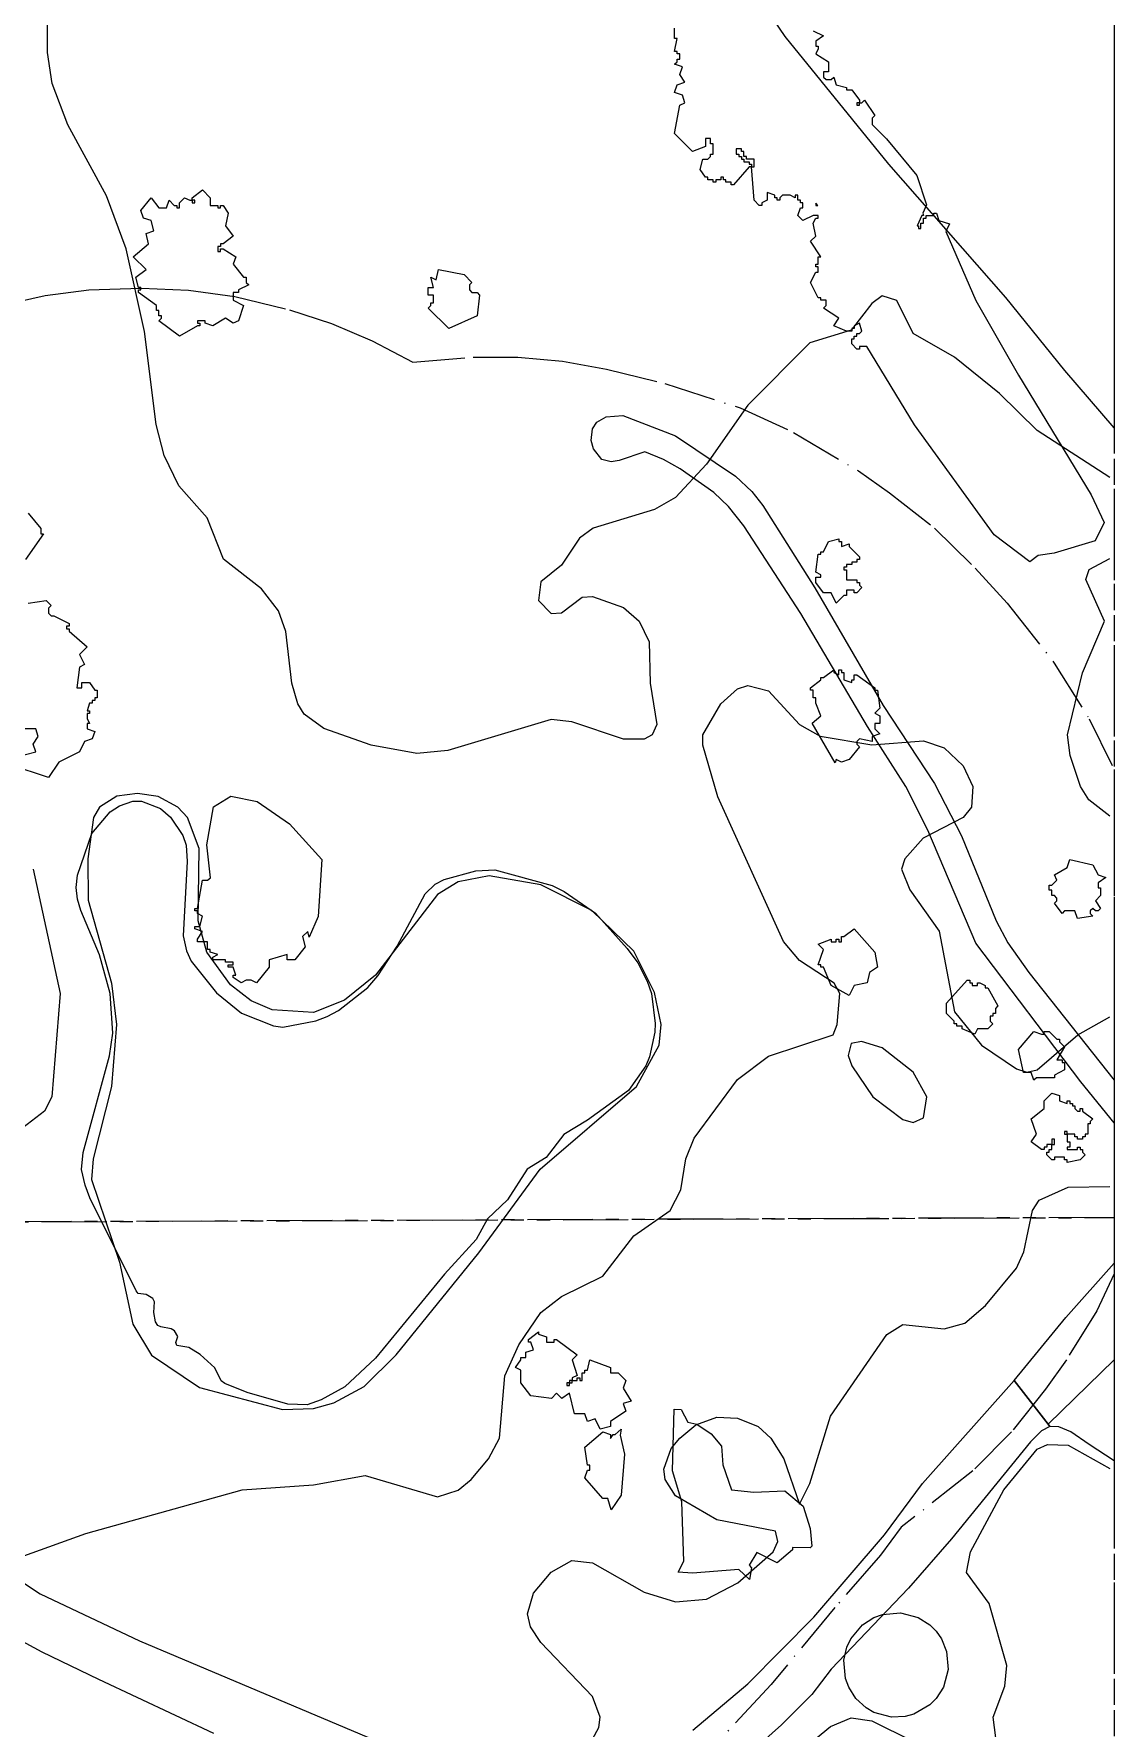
# Model space of a CAD drawing. Header units: metres. Extents: x -400 to 800, y -650 to 500.
# Drawn here: x 694.7 to 800, y -72.9 to 92.2 of the extents above; entities that cross this region are included whole.
import ezdxf

# ---------------------------------------------------------------- set-up
doc = ezdxf.new("R2010")
doc.units = ezdxf.units.M
doc.header["$LTSCALE"] = 2
for name, pattern in [('DASHDOT', [3.556, 2.54, -0.508, 0, -0.508]), ('DASHED', [1.524, 1.27, -0.254]), ('PHANTOM', [6.35, 3.175, -0.635, 0.635, -0.635, 0.635, -0.635])]:
    doc.linetypes.add(name, pattern=pattern)
for name, color, linetype in [('SITE-FLOOD-LIMIT', 5, 'DASHED'), ('SITE-PARKING', 250, 'CONTINUOUS'), ('SITE-PATH', 84, 'CONTINUOUS'), ('SITE-PROPERTY', 7, 'PHANTOM'), ('SITE-ROAD-PAVED', 7, 'CONTINUOUS'), ('SITE-SETBACK-WATER', 1, 'DASHDOT'), ('SITE-TREE-CANOPY', 94, 'CONTINUOUS'), ('SITE-WATER-EDGE', 5, 'CONTINUOUS'), ('TOPO-CONTOUR-MINOR', 9, 'CONTINUOUS')]:
    doc.layers.add(name, color=color, linetype=linetype)

msp = doc.modelspace()

# ---------------------------------------------------------------- linework, layer by layer
at = {"layer": 'SITE-FLOOD-LIMIT'}
msp.add_lwpolyline([(800, 282.44), (800, -319.52)], dxfattribs=at)
at = {"layer": 'SITE-PARKING'}
msp.add_lwpolyline([(795.19, 59.4), (789.46, 66.5), (778.05, 79.52), (767.96, 91.94), (761.49, 101.5), (757.03, 108.81), (786.54, 127.17), (792.64, 131.36), (800, 135.99), (800, 53.82)], close=True, dxfattribs=at)
at = {"layer": 'SITE-PATH'}
for points in [[(796.76, -9.9), (786.54, 3.61), (781.86, 14.62), (779.7, 18.87), (775.98, 24.7), (769.48, 35.72), (763.91, 44.26), (762.44, 46.15), (760.99, 47.51), (757.71, 49.83), (756.08, 50.74), (754.28, 51.46), (751.79, 50.62), (751.01, 50.5), (750.09, 50.72), (749.29, 51.77), (749.04, 52.58), (749.17, 53.72), (749.61, 54.36), (750.52, 54.9), (752.14, 55.02), (757.28, 53.05), (763.12, 49.12), (764.7, 47.62), (765.77, 46.25), (770.83, 38.21), (777.5, 26.77), (782.5, 19.17), (785.14, 14.05), (788.5, 5.78), (789.64, 3.62), (791.7, 0.75), (800, -9.75), (800, -13.91)], [(797.58, -45.24), (795.79, -44.01), (794.62, -43.54), (793.74, -43.48), (793.58, -43.28), (800, -37), (800, -46.84)]]:
    msp.add_lwpolyline(points, close=True, dxfattribs=at)
for points in [[(758.96, -73.09), (764.31, -68.56), (770.75, -62.07), (777.63, -54.06), (781.32, -49.06), (790.25, -39), (793.58, -43.28), (793.74, -43.48), (792.94, -43.9), (791.85, -45), (784.14, -54.45), (779.96, -59.25), (772.44, -67.14), (770.54, -69.62), (767.6, -72.56), (762.15, -77.42)], [(686.27, -53.79), (695.35, -59.8), (705.05, -64.37), (730.05, -74.94)], [(712.28, -73.4), (701.07, -68.15), (695.57, -65.49), (689.64, -62.31)]]:
    msp.add_lwpolyline(points, dxfattribs=at)
at = {"layer": 'SITE-PROPERTY'}
for points in [[(800, 273.93), (800, -23.13), (657.41, -23.69), (646.97, 8.11), (633.39, 35.17), (620.81, 58.51), (580.03, 115.54)], [(676.74, -224.71), (677.51, -200.96), (676.77, -149.19), (675.96, -123.39), (673.97, -98.52), (667.3, -68.59), (661.73, -44.89), (657.41, -23.69), (800, -23.13), (800, -257.7)]]:
    msp.add_lwpolyline(points, dxfattribs=at)
at = {"layer": 'SITE-ROAD-PAVED'}
msp.add_lwpolyline([(793.58, -43.28), (790.25, -39), (795.31, -32.87), (800, -27.59), (800, -37)], close=True, dxfattribs=at)
at = {"layer": 'SITE-SETBACK-WATER'}
msp.add_lwpolyline([(691.65, 65.78), (695.85, 66.7), (700.11, 67.25), (705.23, 67.43), (709.8, 67.22), (714.32, 66.6), (719.64, 65.32), (723.74, 63.97), (727.71, 62.28), (731.68, 60.21), (737.55, 60.69), (741.9, 60.69), (746.24, 60.3), (750.53, 59.54), (756.21, 58.13), (763.55, 55.76), (768.77, 53.37), (775.08, 49.62), (778.12, 47.49), (782.49, 44.05), (786.46, 40.15), (789.57, 36.73), (794.17, 30.9), (797.57, 25.46), (800, 20.52), (800, -28.62), (798.3, -32.21), (795.35, -37), (793.33, -39.85), (790, -44.01), (786.25, -47.8), (779.26, -53.31), (777.25, -56.04), (772.78, -61.14), (766.58, -68.64), (762.33, -73.19)], dxfattribs=at)
at = {"layer": 'SITE-TREE-CANOPY'}
for points in [[(770.68, 92.5), (771.68, 92), (770.93, 91.5), (770.93, 90.99), (771.18, 90.99), (771.18, 90.74), (770.93, 90.24), (772.18, 89.49), (772.18, 88.49), (771.68, 88.49), (771.68, 87.99), (771.93, 87.75), (772.43, 87.75), (772.68, 87.99), (772.93, 87.25), (773.93, 86.99), (773.93, 86.75), (774.43, 86.75), (775.18, 85.74), (775.18, 85.49), (775.43, 85.49), (775.68, 85.74), (776.68, 84.24), (776.43, 84), (776.43, 83.37), (777.82, 81.98), (780.79, 78.41), (781.72, 75.54), (781.37, 74.74), (781.43, 74.5), (781.26, 74.5), (780.82, 73.5), (780.93, 73.5), (780.93, 73.24), (781.18, 73.24), (781.18, 73.74), (781.43, 73.74), (781.43, 74.24), (781.68, 74.24), (781.68, 74.5), (782.43, 74.5), (782.43, 74.74), (782.68, 74.74), (782.93, 74), (783.96, 73.7), (783.61, 72.96), (786.53, 66.21), (790.68, 58.96), (797.78, 47.28), (799.02, 44.58), (798.14, 42.8), (794.15, 41.61), (792.6, 41.37), (791.8, 40.76), (788.31, 43.39), (780.55, 54.12), (775.92, 61.74), (775.18, 61.74), (775.18, 61.49), (774.93, 61.49), (774.43, 62), (774.43, 62.5), (774.68, 62.5), (774.68, 62.74), (774.93, 62.74), (774.93, 63), (775.18, 63), (775.43, 63.24), (775.18, 64), (774.68, 63.74), (774.68, 63.5), (774.43, 63.5), (774.43, 63.24), (773.93, 63.24), (772.68, 63.74), (773.18, 64.5), (771.68, 65.49), (771.93, 65.74), (771.93, 66.24), (771.43, 66.24), (771.43, 66.49), (771.18, 66.49), (770.43, 67.99), (770.93, 68.99), (771.18, 68.99), (771.18, 69.49), (770.93, 69.49), (770.93, 69.75), (771.18, 69.75), (771.18, 70.49), (771.43, 70.49), (770.43, 72), (770.93, 72.5), (770.68, 73.74), (770.93, 74.24), (771.18, 74.24), (771.18, 74.5), (770.68, 74.5), (769.68, 74), (769.18, 74.5), (769.43, 75.24), (769.68, 75.24), (769.68, 75.74), (769.43, 75.74), (769.43, 75.99), (769.18, 75.99), (769.18, 76.49), (768.93, 76.49), (768.93, 76.24), (768.43, 76.49), (767.68, 76.49), (767.43, 76.24), (767.43, 75.99), (767.18, 75.99), (767.18, 76.24), (766.93, 76.24), (766.93, 76.49), (766.18, 76.75), (766.18, 75.99), (765.68, 75.74), (765.68, 75.49), (765.43, 75.49), (764.93, 75.99), (764.68, 79.25), (764.43, 79.25), (762.93, 77.49), (762.68, 77.49), (762.68, 77.75), (762.18, 77.75), (762.18, 77.99), (761.93, 77.99), (761.93, 78.25), (761.68, 78.25), (761.68, 77.99), (761.18, 77.99), (761.18, 77.75), (760.93, 77.75), (760.93, 77.99), (760.43, 77.99), (760.43, 78.25), (760.18, 78.25), (759.68, 78.99), (759.93, 79.99), (760.43, 79.99), (760.68, 80.24), (760.68, 80.49), (760.93, 80.49), (760.93, 81.49), (760.68, 81.49), (760.68, 82), (760.18, 82), (760.18, 81.24), (758.93, 80.74), (757.18, 82.5), (757.68, 85.24), (758.18, 85.49), (757.93, 86.24), (757.18, 86.49), (757.43, 87.25), (758.18, 87.49), (757.68, 88.25), (757.93, 88.99), (757.18, 89.25), (757.43, 89.49), (757.43, 89.74), (757.68, 89.74), (757.68, 90.24), (757.43, 90.24), (757.43, 90.49), (757.18, 90.49), (757.43, 91.74), (757.18, 91.74), (757.18, 92.74)], [(694.18, 45.49), (695.43, 44), (695.43, 43.5), (695.68, 43.5), (693.93, 40.99)], [(694.18, 36.74), (695.93, 36.99), (696.43, 36.49), (696.18, 36.24), (696.18, 35.74), (696.43, 35.5), (696.68, 35.5), (698.18, 34.74), (698.18, 34.5), (697.93, 34.5), (697.93, 34.24), (698.18, 34.24), (698.18, 34), (699.93, 32.49), (699.18, 31.74), (699.68, 30.75), (699.18, 30.49), (698.93, 28.49), (699.43, 28.49), (699.43, 28.99), (700.18, 28.99), (700.68, 28.25), (700.93, 28.25), (700.93, 27.49), (700.68, 27.49), (700.68, 27.24), (700.43, 27.24), (700.43, 26.99), (700.18, 26.99), (699.93, 26.24), (700.18, 26.24), (700.18, 25.99), (699.93, 25.99), (699.93, 25.5), (700.18, 25), (699.93, 25), (699.93, 24.5), (700.68, 24.24), (700.43, 23.5), (699.68, 23.24), (699.18, 22.24), (697.18, 21.24), (696.18, 19.75), (692.43, 20.99)], [(692.93, 21.74), (694.93, 22.24), (694.68, 23), (695.18, 23.74), (694.93, 24.5), (693.43, 24.5)]]:
    msp.add_lwpolyline(points, dxfattribs=at)
for points in [[(774.93, 85.49), (774.93, 85.24), (775.18, 85.24), (775.18, 85.49)], [(764.93, 79.25), (764.93, 79.99), (764.18, 79.99), (764.18, 80.24), (763.93, 80.24), (763.93, 80.74), (763.68, 80.74), (763.68, 80.99), (763.18, 80.99), (763.18, 80.49), (763.43, 80.49), (763.43, 80.24), (763.68, 80.24), (763.68, 79.99), (763.93, 79.99), (763.93, 79.74), (764.43, 79.74), (764.43, 79.49), (764.68, 79.49), (764.68, 79.25)], [(710.18, 76.24), (711.18, 76.99), (711.93, 76.24), (711.93, 75.49), (712.68, 75.49), (712.68, 75.24), (712.93, 75.24), (712.93, 75.49), (713.18, 75.49), (713.68, 74.74), (713.43, 73.5), (714.18, 72.5), (713.18, 71.74), (712.93, 71.74), (712.93, 71.49), (712.68, 71.49), (712.68, 70.99), (712.93, 70.99), (712.93, 71.24), (713.18, 71.24), (714.43, 70.49), (714.18, 69.75), (715.18, 68.49), (715.43, 68.49), (715.43, 67.99), (715.68, 67.75), (714.68, 67.25), (714.68, 66.99), (714.18, 66.99), (714.18, 66.24), (715.18, 65.74), (714.68, 64.24), (714.18, 64), (713.43, 64.5), (712.18, 63.74), (711.43, 64), (711.43, 64.24), (710.68, 64.24), (710.68, 64), (710.93, 64), (710.93, 63.74), (710.68, 63.74), (708.93, 62.74), (706.93, 64.24), (707.18, 64.5), (707.18, 64.74), (706.93, 64.74), (706.93, 65.24), (706.68, 65.24), (706.68, 65.74), (704.93, 66.99), (704.93, 67.25), (705.18, 67.25), (705.18, 67.49), (704.93, 67.49), (704.68, 68.49), (705.68, 69.25), (704.43, 70.49), (705.93, 71.74), (705.68, 72.74), (706.43, 73), (706.18, 74), (705.43, 74.24), (705.18, 74.99), (706.18, 76.24), (706.93, 75.24), (707.68, 75.24), (707.93, 75.99), (708.43, 75.49), (708.68, 75.49), (708.68, 75.24), (708.93, 75.24), (708.93, 75.74), (709.43, 76.24), (709.93, 75.99), (710.18, 75.99)], [(710.18, 75.74), (710.43, 75.74), (710.43, 75.99), (710.18, 75.99)], [(771.12, 75.49), (770.93, 75.7), (770.93, 75.49)], [(737.43, 67.99), (737.18, 67.75), (737.18, 67.25), (737.43, 66.99), (737.93, 66.99), (738.18, 66.74), (737.93, 64.74), (735.18, 63.5), (733.18, 65.49), (733.43, 65.74), (733.43, 65.99), (733.68, 65.99), (733.68, 66.74), (733.18, 66.74), (733.18, 67.49), (733.68, 67.49), (733.43, 68.49), (733.93, 68.25), (734.18, 69.25), (736.68, 68.75)], [(773.18, 42.74), (773.43, 42.74), (773.43, 42.24), (774.18, 42.5), (774.18, 42.24), (775.18, 41.24), (775.18, 40.99), (774.93, 40.99), (774.93, 40.74), (774.43, 40.74), (774.43, 40.49), (773.93, 40.49), (773.93, 40.25), (773.68, 40.25), (773.68, 39.99), (773.93, 39.99), (773.93, 38.99), (774.93, 38.99), (774.93, 38.75), (775.18, 38.75), (775.18, 38.49), (775.43, 38.25), (774.93, 37.75), (774.68, 37.75), (774.68, 37.99), (773.93, 37.99), (773.93, 37.49), (773.68, 37.49), (772.93, 36.74), (772.43, 37.75), (771.68, 37.75), (770.93, 38.75), (770.93, 39.25), (771.43, 39.25), (771.43, 39.49), (770.93, 39.75), (771.18, 41.49), (771.43, 41.49), (771.43, 41.74), (771.68, 41.74), (772.18, 42.74), (773.18, 43)], [(777.18, 26.49), (776.68, 26), (777.18, 25.74), (777.18, 25), (776.68, 25), (776.68, 24.5), (777.18, 24), (776.43, 23.74), (776.43, 23.24), (775.18, 23.5), (774.93, 23.24), (774.93, 23), (775.18, 22.74), (774.18, 21.49), (773.43, 21.24), (772.93, 21.49), (772.82, 21.17), (770.59, 25.04), (771.43, 25.74), (770.93, 26.99), (770.93, 27.49), (770.68, 27.49), (770.68, 28.25), (770.43, 28.25), (770.43, 28.49), (771.43, 29.25), (771.43, 29.49), (771.68, 29.49), (772.68, 30.25), (772.68, 29.99), (773.18, 29.75), (773.18, 30.25), (773.43, 30.25), (773.43, 29.99), (773.68, 29.99), (773.68, 29.25), (774.43, 28.99), (774.43, 29.25), (774.68, 29.25), (774.68, 29.75), (774.93, 29.75), (776.68, 28.49), (776.68, 28.25), (776.93, 28.25)], [(721.43, 4.74), (720.93, 4.24), (721.18, 3.24), (720.18, 1.99), (719.43, 1.99), (719.43, 2.49), (717.68, 1.99), (717.68, 1.25), (716.43, -0.25), (715.93, -0.01), (715.43, -0.01), (714.93, -0.25), (714.18, 0.25), (714.18, 0.49), (714.43, 0.49), (714.18, 1.25), (713.68, 1.25), (713.68, 1.49), (714.18, 1.49), (714.18, 1.74), (713.43, 1.74), (713.43, 1.99), (712.18, 1.99), (712.18, 2.24), (712.68, 2.49), (711.93, 2.74), (711.93, 2.99), (711.68, 2.99), (711.68, 3.74), (710.68, 3.74), (710.68, 4), (711.18, 4.74), (710.43, 5), (710.43, 5.24), (710.93, 5.24), (711.18, 6.24), (710.68, 6.49), (710.68, 6.74), (710.43, 6.74), (710.43, 6.99), (710.68, 6.99), (711.18, 9.75), (711.68, 9.75), (711.95, 9.96), (711.59, 13.17), (712.25, 16.88), (713.93, 17.92), (716.51, 17.42), (719.67, 15.22), (722.81, 11.76), (722.44, 6.21), (721.57, 4.2)], [(798.43, 8.99), (798.68, 8.99), (798.68, 8.25), (798.18, 7.74), (798.68, 6.99), (798.43, 6.74), (798.18, 6.74), (797.93, 6.99), (797.68, 6.74), (797.68, 6.49), (797.93, 6.24), (796.43, 6), (796.18, 6.74), (795.18, 6.74), (794.93, 6.49), (794.18, 7.49), (794.43, 7.74), (794.43, 7.99), (794.18, 8.25), (793.93, 8.25), (793.93, 8.75), (793.68, 8.75), (793.68, 9.25), (793.93, 9.25), (794.43, 9.75), (794.18, 10.25), (795.43, 10.99), (795.68, 11.74), (797.93, 11.24), (798.43, 10.25), (799.18, 9.99), (798.43, 9.49)], [(776.68, 2.74), (776.93, 1.25), (776.18, 0.75), (775.93, -0.25), (774.68, -0.51), (774.18, -1.51), (772.43, -0.51), (771.68, 1.25), (771.43, 1.25), (771.43, 1.49), (771.18, 1.49), (771.68, 2.99), (771.18, 3.5), (772.43, 4), (772.43, 3.74), (772.93, 3.74), (772.93, 4), (773.18, 4), (773.18, 3.74), (773.43, 3.74), (773.43, 4.24), (773.68, 4.24), (774.68, 5)], [(785.93, -0.25), (786.18, -0.25), (786.18, -0.51), (786.68, -0.51), (786.68, -0.25), (786.93, -0.25), (787.43, -0.51), (787.43, -0.75), (787.68, -0.75), (788.68, -2.51), (788.43, -2.76), (788.43, -3.26), (788.18, -3.26), (788.18, -3.5), (787.93, -3.5), (787.93, -4), (788.18, -4.26), (787.68, -4.76), (786.68, -4.76), (786.43, -5.26), (785.18, -4.76), (785.18, -4.5), (784.68, -4.5), (784.68, -4.26), (784.43, -4.26), (784.43, -4), (783.68, -3.26), (783.68, -2.26), (785.68, -0.01), (785.93, -0.01)], [(794.43, -5.76), (794.68, -5.76), (794.68, -6), (795.18, -6.51), (794.43, -7.76), (794.93, -7.76), (794.93, -8.01), (795.18, -8.01), (795.18, -8.75), (794.18, -9.25), (794.18, -9.51), (792.43, -9.51), (792.18, -9.75), (791.93, -9.01), (791.18, -9.01), (790.68, -6.76), (792.18, -5), (792.93, -5.26), (793.18, -5.26), (793.18, -5), (793.68, -5)], [(793.43, -16), (793.43, -16.26), (793.18, -16.26), (793.18, -16.51), (792.93, -16.51), (791.93, -15.76), (792.43, -15), (791.93, -13.5), (793.18, -12.51), (793.18, -11.76), (793.93, -11.01), (794.68, -11.25), (794.68, -11.76), (795.43, -12.01), (795.43, -11.76), (795.68, -11.76), (795.68, -12.01), (795.93, -12.01), (795.93, -12.26), (796.18, -12.26), (796.18, -12.51), (796.43, -12.76), (796.68, -12.76), (796.68, -12.51), (796.93, -12.51), (796.93, -12.76), (797.93, -13.5), (797.68, -13.76), (797.68, -14), (797.43, -14), (797.43, -15), (797.18, -15), (797.18, -15.26), (796.93, -15.26), (796.93, -15.5), (796.43, -15.5), (796.43, -15.26), (796.18, -15.26), (796.18, -15), (795.43, -15), (795.43, -15.76), (795.68, -15.76), (795.68, -16.26), (795.43, -16.26), (795.43, -16.51), (796.43, -16.51), (796.43, -16.26), (796.68, -16.26), (796.68, -16.51), (796.93, -16.51), (796.93, -16.76), (797.18, -17.01), (796.68, -17.51), (795.43, -17.76), (795.43, -17.51), (795.18, -17.51), (795.18, -17.26), (794.18, -17.26), (794.18, -17.51), (793.93, -17.51), (793.43, -17.01), (793.43, -16.76), (793.68, -16.76), (793.68, -16.51), (793.93, -16.51), (793.93, -16)], [(795.43, -14.76), (795.18, -14.76), (795.18, -15), (795.43, -15)], [(794.18, -16), (794.18, -15.5), (793.93, -15.5), (793.93, -16)], [(747.68, -39.01), (747.68, -38.75), (747.93, -38.75), (747.93, -39.01), (748.18, -39.01), (748.18, -38.25), (748.43, -38.25), (748.43, -38.01), (748.68, -38.01), (748.93, -37.01), (750.93, -37.75), (750.93, -38.25), (751.68, -38.25), (752.43, -39.01), (752.18, -39.75), (752.93, -41.01), (752.18, -41.26), (752.43, -42.01), (750.93, -43), (750.93, -43.5), (749.93, -43.76), (749.43, -42.76), (748.68, -43), (748.43, -42.26), (747.43, -42.26), (746.93, -40.25), (746.18, -40.76), (745.68, -40.25), (745.18, -40.76), (743.18, -40.51), (742.18, -39.25), (742.18, -38.01), (741.68, -37.75), (742.18, -37.01), (742.18, -36.76), (742.68, -36.76), (742.68, -36.26), (743.43, -36.01), (743.18, -35.26), (742.93, -35.26), (742.93, -35), (743.93, -34.26), (743.93, -34.5), (744.68, -34.76), (744.68, -35.26), (745.43, -35.26), (745.43, -35), (745.68, -35), (747.68, -36.51), (747.18, -37.01), (747.68, -38.51), (747.18, -38.75), (747.18, -39.01)], [(746.68, -39.25), (746.68, -39.51), (746.93, -39.51), (746.93, -39.25)], [(747.18, -39.25), (747.18, -39.01), (746.93, -39.01), (746.93, -39.25)], [(770.4, -55.33), (768.68, -55.27), (768.68, -55.51), (767.18, -56.76), (765.18, -55.76), (764.43, -57.01), (764.68, -57.25), (764.46, -58.41), (763.42, -57.42), (758.92, -57.77), (757.54, -57.69), (758.06, -56.62), (757.87, -50.82), (756.98, -47.81), (757.14, -41.8), (757.83, -41.82), (758.46, -43.07), (759.35, -43.28), (760.74, -44.21), (761.75, -45.42), (761.89, -47.22), (762.73, -49.65), (764.89, -49.88), (767.93, -49.77), (769.71, -51.27), (770.38, -53.43), (770.54, -55.15)], [(750.68, -50.51), (750.18, -50.51), (748.43, -48.51), (748.68, -47.75), (748.93, -47.75), (748.93, -47.25), (748.68, -47.25), (748.43, -45.51), (750.18, -44), (750.93, -44.26), (750.93, -44.65), (751.18, -44.26), (751.37, -44.26), (751.96, -43.74), (751.87, -44.33), (752.28, -46.18), (751.97, -50.18), (750.99, -51.61)], [(783.84, -67.16), (783.37, -68.88), (782.66, -70), (782.03, -70.62), (780.5, -71.51), (779.64, -71.75), (778.31, -71.8), (776.6, -71.35), (775.83, -70.9), (774.85, -70), (774.14, -68.88), (773.83, -68.04), (773.68, -66.27), (773.97, -64.98), (774.34, -64.17), (775.48, -62.81), (776.6, -62.1), (777.44, -61.8), (779.2, -61.65), (780.91, -62.1), (782.03, -62.81), (782.66, -63.45), (783.17, -64.17), (783.68, -65.41)]]:
    msp.add_lwpolyline(points, close=True, dxfattribs=at)
at = {"layer": 'SITE-WATER-EDGE'}
msp.add_lwpolyline([(719.01, -4.59), (722.22, -3.97), (723.34, -3.54), (724.42, -2.96), (727.28, -0.71), (728.25, 0.41), (730.16, 3.31), (732.86, 8.41), (733.84, 9.35), (734.74, 9.79), (737.81, 10.66), (739.66, 10.74), (745.26, 9.22), (746.42, 8.65), (749.46, 6.52), (752.57, 3.09), (753.59, 1.68), (754.49, -0.09), (754.93, -1.31), (755.29, -4.24), (755.26, -5.07), (754.72, -7.46), (754.36, -8.36), (752.67, -10.75), (748.7, -13.65), (746.38, -15.03), (744.65, -17.27), (742.81, -18.43), (740.9, -21.4), (738.96, -23.25), (737.83, -25.27), (734.77, -28.64), (728.02, -36.82), (725.03, -39.64), (722.75, -40.91), (721.38, -41.38), (719.5, -41.31), (715.54, -40.18), (713.34, -39.3), (713.01, -39.04), (712.39, -37.76), (710.94, -36.48), (709.84, -35.78), (708.68, -35.59), (708.58, -35.32), (708.77, -34.72), (708.44, -34.16), (708.11, -33.96), (707.11, -33.79), (706.81, -33.64), (706.61, -33.28), (706.42, -32.37), (706.49, -31.33), (706.34, -31.03), (705.69, -30.64), (704.91, -30.54), (704.7, -30.28), (700.2, -21.21), (699.73, -19.99), (699.4, -18.46), (699.54, -16.81), (702.13, -7.36), (702.45, -5.16), (702.19, -1.29), (701.13, 2.46), (699.32, 6.77), (699, 7.88), (698.88, 9.03), (699, 10.24), (700.4, 14.29), (702.17, 16.39), (703.1, 16.97), (704.4, 17.43), (705.23, 17.43), (707.08, 16.72), (708.06, 15.89), (709.25, 14.08), (709.58, 13.14), (709.69, 11.55), (709.31, 4.32), (709.63, 2.87), (710.06, 1.86), (712.53, -1.24), (714.99, -3.22), (718.1, -4.45)], close=True, dxfattribs=at)
at = {"layer": 'TOPO-CONTOUR-MINOR'}
for points in [[(799.57, 48.99), (792.51, 53.56), (788.83, 57.15), (784.45, 60.69), (780.42, 63.02), (778.84, 66.22), (777.4, 66.66), (776.39, 65.94), (774.37, 63.34), (770.34, 62.08), (764.3, 56.02), (760.27, 50.26), (757.25, 47.02), (755.23, 45.85), (749.25, 44.05), (747.9, 43.05), (746.16, 40.43), (744.15, 38.82), (743.92, 37), (745.15, 35.73), (746.16, 35.79), (748.18, 37.33), (749.18, 37.39), (752.21, 36.32), (753.72, 34.99), (754.69, 32.97), (754.78, 28.94), (755.43, 24.91), (755, 23.9), (754.22, 23.49), (752.21, 23.49), (747.17, 25.18), (745.15, 25.39), (735.08, 22.37), (732.05, 22.07), (727.62, 22.89), (722.99, 24.52), (721.1, 25.92), (720.48, 26.92), (719.88, 28.94), (719.3, 33.98), (718.59, 35.99), (716.94, 38.14), (713.24, 41.03), (711.62, 45.06), (708.88, 48.15), (707.45, 51.11), (706.66, 54.13), (705.52, 63.2), (703.73, 71.26), (701.83, 76.42), (698.06, 83.35), (696.52, 87.38), (696.07, 90.4), (696.11, 96.45)], [(799.57, 15.96), (797.55, 17.57), (796.74, 18.86), (795.72, 21.89), (795.47, 23.9), (796.93, 29.95), (799.07, 34.99), (797.25, 39.02), (797.56, 40.02), (799.57, 41.07)], [(693.77, -56.11), (699.81, -53.93), (715.04, -49.65), (721.98, -49.18), (727.02, -48.26), (734.07, -50.34), (736.09, -49.68), (737.36, -48.65), (739.06, -46.63), (740.1, -44.62), (740.64, -38.57), (741.99, -35.55), (744.15, -32.39), (746.16, -30.81), (750.19, -28.85), (753.21, -24.91), (756.75, -22.45), (757.79, -20.43), (758.28, -17.41), (759.08, -15.39), (763.29, -9.67), (766.31, -7.42), (772.64, -5.32), (773.03, -4.31), (773.27, -1.29), (772.73, -0.28), (769.34, 1.92), (767.78, 3.75), (761.4, 17.86), (759.92, 22.89), (759.94, 23.9), (761.69, 26.92), (763.29, 28.37), (764.3, 28.72), (766.31, 28.18), (769.34, 24.92), (771.35, 23.76), (776.39, 22.94), (781.43, 23.33), (783.44, 22.62), (785.29, 20.88), (786.25, 18.86), (786.1, 16.85), (785.29, 15.84), (781.38, 13.83), (779.6, 11.81), (779.3, 10.8), (780.08, 8.79), (782.96, 4.76), (784.45, -3.08), (787.09, -6.33), (790.5, -8.65), (791.5, -8.96), (792.51, -8.74), (796.45, -5.32), (799.57, -3.57)], [(694.68, 10.8), (697.3, -1.29), (696.5, -11.36), (695.78, -12.77), (693.66, -14.39)], [(749.18, -73.96), (749.81, -72.83), (749.93, -71.82), (749.18, -69.81), (744.15, -64.54), (743.14, -63.01), (742.85, -61.75), (743.44, -59.73), (745.15, -57.67), (747.17, -56.54), (749.18, -56.78), (754.22, -59.64), (757.25, -60.56), (760.27, -60.31), (763.35, -58.72), (766.77, -55.7), (767.24, -54.69), (767.01, -53.68), (761.28, -52.6), (757.25, -50.26), (756.25, -48.65), (756.13, -47.64), (756.84, -45.62), (757.69, -44.62), (759.26, -43.34), (761.28, -42.58), (763.29, -42.69), (765.31, -43.5), (766.56, -44.62), (767.81, -46.63), (769.34, -51.07), (770.34, -49.03), (772.36, -42.49), (777.85, -34.54), (779.41, -33.55), (783.44, -33.98), (785.46, -33.44), (787.47, -31.71), (790.5, -28.07), (791.21, -26.48), (792.05, -22.45), (792.71, -21.44), (795.53, -20.16), (799.57, -20.11)], [(788.73, -75.85), (788.22, -71.82), (789.34, -68.8), (789.56, -66.78), (787.82, -60.74), (785.62, -57.71), (786.02, -55.7), (789.26, -49.65), (792.51, -45.71), (793.52, -45.24), (795.53, -45.31), (799.57, -47.57)], [(770.34, -74.38), (772.36, -72.71), (774.37, -71.88), (776.39, -72.16), (784.45, -76.17)]]:
    msp.add_lwpolyline(points, dxfattribs=at)
for points in [[(702.83, 17.92), (701.15, 16.85), (700.55, 15.84), (699.99, 11.81), (700.05, 7.78), (702.32, -0.28), (702.79, -4.31), (702.31, -10.36), (700.51, -17.41), (700.37, -19.43), (703.09, -27.49), (704.38, -33.53), (706.22, -36.55), (710.9, -39.7), (718.96, -41.85), (721.98, -41.74), (723.99, -41.2), (726.93, -39.58), (730.04, -36.52), (738.1, -26.58), (744.08, -18.42), (753.48, -10.36), (755.68, -6.33), (755.88, -4.31), (755.23, -1.22), (753.21, 2.82), (749.12, 6.77), (744.15, 9.29), (739.11, 10.17), (736.09, 9.57), (734.07, 8.33), (728.02, 0.5), (725, -1.96), (721.98, -3.16), (717.95, -2.91), (715.93, -2.01), (713.92, -0.46), (711.6, 2.74), (710.76, 5.77), (710.84, 12.82), (709.72, 15.84), (708.77, 16.85), (706.86, 17.88), (704.85, 18.18)], [(774.37, -6.18), (774.1, -7.33), (774.44, -8.34), (776.48, -11.36), (779.41, -13.59), (780.42, -13.86), (781.43, -13.41), (781.75, -11.36), (780.42, -8.97), (777.4, -6.6), (775.38, -5.97)]]:
    msp.add_lwpolyline(points, close=True, dxfattribs=at)

doc.saveas('drawing.dxf')
